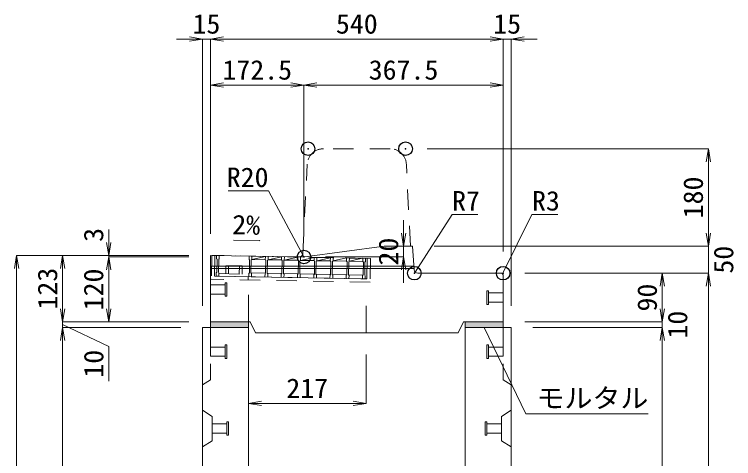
# Model space of a CAD drawing. Units: millimetres at full size. Extents: x -1809 to 57027, y -20349 to 17321.
# Drawn here: x 37936 to 39264, y -12389 to -11568 of the extents above; entities that cross this region are included whole.
import ezdxf
from ezdxf.enums import TextEntityAlignment as Align

# ---------------------------------------------------------------- set-up
doc = ezdxf.new("R2010")
doc.units = ezdxf.units.MM
doc.header["$LTSCALE"] = 50
doc.header["$PDMODE"] = 32
doc.header["$PDSIZE"] = 25
doc.linetypes.add('USER1', pattern=[2, 1, -1])
doc.linetypes.add('USER2', pattern=[1.35, 0.75, -0.6])
for name, color, linetype, lineweight in [('インサート', 3, 'USER2', 9), ('グレーチング', 7, 'USER2', 9), ('モルタル', 7, 'Continuous', 9), ('受枠', 3, 'USER2', 9), ('寸法線', 7, 'Continuous', 13), ('引出線', 4, 'Continuous', 13), ('本体', 2, 'Continuous', 13), ('目地', 132, 'Continuous', 9)]:
    doc.layers.add(name, color=color, linetype=linetype, lineweight=lineweight)
doc.layers.add('作業エリア', color=11, linetype='Continuous')
doc.styles.add('ＭＳ 明朝', font='')
doc.styles.get('ＭＳ 明朝').set_extended_font_data('MS Mincho')

# ---------------------------------------------------------------- blocks, each defined once
blk = doc.blocks.new('open_arrow')
at = {"color": 0, "linetype": 'Continuous', "lineweight": -2}
blk.add_lwpolyline([(7.5, 1.25), (0, 0), (7.5, -1.25)], dxfattribs=at)

msp = doc.modelspace()

# ---------------------------------------------------------------- hatches: boundary and pattern name
at = {"layer": 'モルタル'}
for points in [[(38368.24, -12146.05), (38368.24, -12136.05), (38298.24, -12136.05), (38298.24, -12146.05)], [(38838.24, -12146.05), (38838.24, -12136.05), (38768.24, -12136.05), (38768.24, -12146.05)]]:
    msp.add_hatch(color=256, dxfattribs=at).paths.add_polyline_path(points)

# ---------------------------------------------------------------- linework, layer by layer
at = {"layer": 'インサート'}
for p, q in [((38328.24, -12063.55), (38325.24, -12063.55)), ((38325.24, -12063.55), (38325.24, -12088.55)), ((38328.24, -12088.55), (38328.24, -12063.55)), ((38298.24, -12067.55), (38325.24, -12067.55)), ((38298.24, -12067.55), (38298.24, -12084.55)), ((38808.24, -12078.55), (38811.24, -12078.55)), ((38808.24, -12103.55), (38808.24, -12078.55)), ((38811.24, -12078.55), (38811.24, -12103.55)), ((38298.24, -12084.55), (38325.24, -12084.55)), ((38325.24, -12088.55), (38328.24, -12088.55)), ((38838.24, -12082.55), (38811.24, -12082.55)), ((38838.24, -12082.55), (38838.24, -12099.55)), ((38811.24, -12103.55), (38808.24, -12103.55)), ((38838.24, -12099.55), (38811.24, -12099.55)), ((38298.24, -12182.55), (38325.24, -12182.55)), ((38298.24, -12182.55), (38298.24, -12199.55)), ((38328.24, -12178.55), (38325.24, -12178.55)), ((38325.24, -12178.55), (38325.24, -12203.55)), ((38328.24, -12203.55), (38328.24, -12178.55)), ((38808.24, -12178.55), (38811.24, -12178.55)), ((38808.24, -12203.55), (38808.24, -12178.55)), ((38811.24, -12178.55), (38811.24, -12203.55)), ((38838.24, -12182.55), (38811.24, -12182.55)), ((38838.24, -12182.55), (38838.24, -12199.55)), ((38298.24, -12199.55), (38325.24, -12199.55)), ((38325.24, -12203.55), (38328.24, -12203.55)), ((38811.24, -12203.55), (38808.24, -12203.55)), ((38838.24, -12199.55), (38811.24, -12199.55)), ((38301.44, -12324.55), (38328.44, -12324.55)), ((38301.44, -12324.55), (38301.44, -12341.55)), ((38331.44, -12320.55), (38328.44, -12320.55)), ((38328.44, -12320.55), (38328.44, -12345.55)), ((38331.44, -12345.55), (38331.44, -12320.55)), ((38805.04, -12320.55), (38808.04, -12320.55)), ((38805.04, -12345.55), (38805.04, -12320.55)), ((38808.04, -12320.55), (38808.04, -12345.55)), ((38835.04, -12324.55), (38808.04, -12324.55)), ((38835.04, -12324.55), (38835.04, -12341.55)), ((38301.44, -12341.55), (38328.44, -12341.55)), ((38835.04, -12341.55), (38808.04, -12341.55)), ((38328.44, -12345.55), (38331.44, -12345.55)), ((38808.04, -12345.55), (38805.04, -12345.55))]:
    msp.add_line(p, q, dxfattribs=at)
at = {"layer": 'グレーチング'}
for p, q in [((38309.53, -12013.27), (38309.41, -12019.27)), ((38309.41, -12019.27), (38310.39, -12020.29)), ((38584.48, -12018.59), (38309.53, -12013.27)), ((38310.39, -12020.29), (38309.93, -12044.29)), ((38313.39, -12020.35), (38312.93, -12044.34)), ((38314.41, -12019.37), (38313.39, -12020.35)), ((38314.53, -12013.37), (38314.41, -12019.37)), ((38369.52, -12014.43), (38369.4, -12020.43)), ((38369.4, -12020.43), (38370.38, -12021.45)), ((38370.38, -12021.45), (38369.92, -12045.45)), ((38373.38, -12021.51), (38372.92, -12045.5)), ((38374.4, -12020.53), (38373.38, -12021.51)), ((38374.52, -12014.53), (38374.4, -12020.53)), ((38374.4, -12020.53), (38399.51, -12015.01)), ((38374.4, -12020.53), (38399.4, -12021.01)), ((38399.51, -12015.01), (38399.4, -12021.01)), ((38399.4, -12021.01), (38400.38, -12022.03)), ((38400.38, -12022.03), (38399.91, -12046.03)), ((38403.38, -12022.09), (38402.91, -12046.09)), ((38404.39, -12021.11), (38403.38, -12022.09)), ((38404.51, -12015.11), (38404.39, -12021.11)), ((38404.39, -12021.11), (38429.51, -12015.59)), ((38404.39, -12021.11), (38429.39, -12021.59)), ((38429.51, -12015.59), (38429.39, -12021.59)), ((38429.39, -12021.59), (38430.37, -12022.61)), ((38430.37, -12022.61), (38429.91, -12046.61)), ((38433.37, -12022.67), (38432.91, -12046.67)), ((38434.39, -12021.69), (38433.37, -12022.67)), ((38434.51, -12015.69), (38434.39, -12021.69)), ((38434.39, -12021.69), (38459.5, -12016.17)), ((38434.39, -12021.69), (38459.38, -12022.17)), ((38459.5, -12016.17), (38459.38, -12022.17)), ((38459.38, -12022.17), (38460.36, -12023.19)), ((38460.36, -12023.19), (38459.9, -12047.19)), ((38463.36, -12023.25), (38462.9, -12047.25)), ((38464.38, -12022.27), (38463.36, -12023.25)), ((38464.5, -12016.27), (38464.38, -12022.27)), ((38464.38, -12022.27), (38489.49, -12016.76)), ((38464.38, -12022.27), (38489.38, -12022.75)), ((38489.49, -12016.76), (38489.38, -12022.75)), ((38489.38, -12022.75), (38490.36, -12023.77)), ((38490.36, -12023.77), (38489.89, -12047.77)), ((38493.36, -12023.83), (38492.89, -12047.83)), ((38494.38, -12022.85), (38493.36, -12023.83)), ((38494.49, -12016.85), (38494.38, -12022.85)), ((38494.38, -12022.85), (38519.49, -12017.34)), ((38494.38, -12022.85), (38519.37, -12023.33)), ((38519.49, -12017.34), (38519.37, -12023.33)), ((38519.37, -12023.33), (38520.35, -12024.35)), ((38520.35, -12024.35), (38519.89, -12048.35)), ((38523.35, -12024.41), (38522.89, -12048.41)), ((38524.37, -12023.43), (38523.35, -12024.41)), ((38524.49, -12017.43), (38524.37, -12023.43)), ((38524.37, -12023.43), (38549.48, -12017.92)), ((38524.37, -12023.43), (38549.37, -12023.92)), ((38549.48, -12017.92), (38549.37, -12023.92)), ((38549.37, -12023.92), (38550.35, -12024.93)), ((38550.35, -12024.93), (38549.88, -12048.93)), ((38553.35, -12024.99), (38552.88, -12048.99)), ((38554.37, -12024.01), (38553.35, -12024.99)), ((38554.48, -12018.01), (38554.37, -12024.01)), ((38554.37, -12024.01), (38579.48, -12018.5)), ((38554.37, -12024.01), (38579.36, -12024.5)), ((38579.48, -12018.5), (38579.36, -12024.5)), ((38579.36, -12024.5), (38580.34, -12025.51)), ((38580.34, -12025.51), (38579.88, -12049.51)), ((38583.34, -12025.57), (38582.88, -12049.57)), ((38584.36, -12024.59), (38583.34, -12025.57)), ((38584.48, -12018.59), (38584.36, -12024.59)), ((38326.67, -12032.11), (38326.38, -12047.1)), ((38326.67, -12032.11), (38356.66, -12032.69)), ((38331.67, -12032.2), (38331.38, -12047.2)), ((38351.66, -12032.59), (38351.37, -12047.59)), ((38356.66, -12032.69), (38356.37, -12047.68)), ((38308.79, -12051.26), (38308.91, -12045.27)), ((38583.74, -12056.59), (38308.79, -12051.26)), ((38308.91, -12045.27), (38309.93, -12044.29)), ((38313.91, -12045.36), (38312.93, -12044.34)), ((38313.79, -12051.36), (38313.91, -12045.36)), ((38313.88, -12046.86), (38368.87, -12047.93)), ((38368.78, -12052.43), (38368.9, -12046.43)), ((38368.9, -12046.43), (38369.92, -12045.45)), ((38372.92, -12045.5), (38399.91, -12046.03)), ((38373.9, -12046.52), (38372.92, -12045.5)), ((38373.78, -12052.52), (38373.9, -12046.52)), ((38398.78, -12053.01), (38398.89, -12047.01)), ((38398.89, -12047.01), (38399.91, -12046.03)), ((38403.89, -12047.1), (38402.91, -12046.09)), ((38402.91, -12046.09), (38429.91, -12046.61)), ((38403.78, -12053.1), (38403.89, -12047.1)), ((38428.77, -12053.59), (38428.89, -12047.59)), ((38428.89, -12047.59), (38429.91, -12046.61)), ((38433.89, -12047.68), (38432.91, -12046.67)), ((38432.91, -12046.67), (38459.9, -12047.19)), ((38433.77, -12053.68), (38433.89, -12047.68)), ((38458.76, -12054.17), (38458.88, -12048.17)), ((38458.88, -12048.17), (38459.9, -12047.19)), ((38463.88, -12048.27), (38462.9, -12047.25)), ((38462.9, -12047.25), (38489.89, -12047.77)), ((38463.76, -12054.26), (38463.88, -12048.27)), ((38488.76, -12054.75), (38488.88, -12048.75)), ((38488.88, -12048.75), (38489.89, -12047.77)), ((38493.87, -12048.85), (38492.89, -12047.83)), ((38492.89, -12047.83), (38519.89, -12048.35)), ((38493.76, -12054.84), (38493.87, -12048.85)), ((38518.75, -12055.33), (38518.87, -12049.33)), ((38518.87, -12049.33), (38519.89, -12048.35)), ((38523.87, -12049.43), (38522.89, -12048.41)), ((38522.89, -12048.41), (38549.88, -12048.93)), ((38523.75, -12055.43), (38523.87, -12049.43)), ((38548.75, -12055.91), (38548.86, -12049.91)), ((38548.86, -12049.91), (38549.88, -12048.93)), ((38552.88, -12048.99), (38579.88, -12049.51)), ((38553.86, -12050.01), (38552.88, -12048.99)), ((38553.75, -12056.01), (38553.86, -12050.01)), ((38578.74, -12056.49), (38578.86, -12050.49)), ((38578.86, -12050.49), (38579.88, -12049.51)), ((38583.86, -12050.59), (38582.88, -12049.57)), ((38583.74, -12056.59), (38583.86, -12050.59))]:
    msp.add_line(p, q, dxfattribs=at)
at = {"layer": 'モルタル'}
for points in [[(38298.24, -12136.05), (38368.24, -12136.05), (38368.24, -12146.05), (38298.24, -12146.05)], [(38768.24, -12136.05), (38838.24, -12136.05), (38838.24, -12146.05), (38768.24, -12146.05)]]:
    msp.add_lwpolyline(points, close=True, dxfattribs=at)
at = {"layer": '作業エリア'}
for p in [(38478.24, -11816.05), (38658.24, -11816.05), (38470.74, -12016.05), (38674.49, -12046.05), (38838.24, -12046.05)]:
    msp.add_point(p, dxfattribs=at)
at = {"layer": '受枠'}
for p, q in [((38300.53, -12013.1), (38299.68, -12057.09)), ((38593.48, -12018.77), (38300.53, -12013.1)), ((38306.53, -12013.21), (38305.79, -12051.21)), ((38587.48, -12018.65), (38586.74, -12056.64)), ((38593.48, -12018.77), (38592.62, -12062.76)), ((38305.79, -12051.21), (38586.74, -12056.64)), ((38592.62, -12062.76), (38299.68, -12057.09)), ((38367.78, -12052.41), (38367.67, -12058.41))]:
    msp.add_line(p, q, dxfattribs=at)
at = {"layer": '寸法線'}
for p, q in [((38346.24, -11613.38), (38235.24, -11613.38)), ((38283.24, -12106.03), (38283.24, -11613.38)), ((38298.24, -11613.38), (38838.24, -11613.38)), ((38298.24, -11973.03), (38298.24, -11613.38)), ((38298.24, -11973.03), (38298.24, -11613.38)), ((38790.24, -11613.38), (38901.24, -11613.38)), ((38838.24, -12006.03), (38838.24, -11613.38)), ((38838.24, -12006.03), (38838.24, -11613.38)), ((38853.24, -12106.03), (38853.24, -11613.38)), ((38470.74, -11698.38), (38298.24, -11698.38)), ((38298.24, -11973.03), (38298.24, -11698.38)), ((38470.74, -11976.03), (38470.74, -11698.38)), ((38470.74, -11698.38), (38838.24, -11698.38)), ((38470.74, -11976.03), (38470.74, -11698.38)), ((38838.24, -12006.03), (38838.24, -11698.38)), ((38698.26, -11816.05), (39217.02, -11816.05)), ((39217.02, -11996.05), (39217.02, -11816.05)), ((38654.6, -12064.05), (38654.6, -11948.05)), ((39217.02, -11948.05), (39217.02, -12094.05)), ((38110.3, -11965.05), (38110.3, -12064.05)), ((38654.6, -11996.05), (38658.76, -11996.05)), ((38710.76, -11996.05), (39217.02, -11996.05)), ((38710.76, -11996.05), (39217.02, -11996.05)), ((37940.3, -13296.05), (37940.3, -12013.05)), ((38258.22, -12013.05), (37940.3, -12013.05)), ((38025.3, -12013.05), (38025.3, -12136.05)), ((38258.22, -12013.05), (38025.3, -12013.05)), ((38258.22, -12013.05), (38110.3, -12013.05)), ((38258.22, -12016.05), (38110.3, -12016.05)), ((38110.3, -12016.05), (38110.3, -12136.05)), ((38258.22, -12016.05), (38110.3, -12016.05)), ((38510.76, -12016.05), (38654.6, -12016.05)), ((38878.26, -12046.05), (39132.02, -12046.05)), ((38878.26, -12046.05), (39217.02, -12046.05)), ((38878.26, -12046.05), (39217.02, -12046.05)), ((39132.02, -12046.05), (39132.02, -12136.05)), ((39217.02, -12046.05), (39217.02, -13296.05)), ((38025.3, -12088.05), (38025.3, -12194.05)), ((39132.02, -12088.05), (39132.02, -12194.05)), ((38258.22, -12136.05), (38025.3, -12136.05)), ((38258.22, -12136.05), (38025.3, -12136.05)), ((38025.3, -12141.05), (38110.51, -12181.26)), ((38258.22, -12136.05), (38110.3, -12136.05)), ((38878.26, -12136.05), (39132.02, -12136.05)), ((38878.26, -12136.05), (39132.02, -12136.05)), ((38243.22, -12146.05), (38025.3, -12146.05)), ((38025.3, -12146.05), (38025.3, -12746.05)), ((38243.22, -12146.05), (38025.3, -12146.05)), ((38893.26, -12146.05), (39132.02, -12146.05)), ((38893.26, -12146.05), (39132.02, -12146.05)), ((39132.02, -12146.05), (39132.02, -13296.05)), ((38110.51, -12181.26), (38110.51, -12245.32)), ((38585.24, -12196.07), (38585.24, -12286.56)), ((38368.24, -12286.56), (38585.24, -12286.56))]:
    msp.add_line(p, q, dxfattribs=at)
at = {"layer": '引出線'}
for points in [[(38470.74, -12016.01), (38405.34, -11893.94), (38330.67, -11893.94)], [(38676.22, -12044.19), (38743.97, -11937.41), (38791.9, -11937.41)], [(38837.36, -12046.93), (38891.52, -11937.41), (38939.25, -11937.41)], [(38389.27, -11985.86), (38340.53, -11984.89), (38389.27, -11985.86)], [(38803.24, -12146.05), (38879.95, -12305.82), (39105.87, -12305.82)]]:
    msp.add_lwpolyline(points, dxfattribs=at)
at = {"layer": '本体', "linetype": 'USER2', "lineweight": 9}
for p, q in [((38629.7, -11816.05), (38506.78, -11816.05)), ((38468.57, -12009.4), (38476.82, -11844.56)), ((38667.24, -11996.05), (38659.67, -11844.56)), ((38298.24, -12146.05), (38298.24, -12243.05)), ((38838.24, -12146.05), (38838.24, -12243.05)), ((38298.24, -12243.05), (38283.24, -12252.55)), ((38838.24, -12243.05), (38853.24, -12252.55))]:
    msp.add_line(p, q, dxfattribs=at)
at = {"layer": '本体'}
for p, q in [((38618.74, -11996.05), (38472.07, -12015.87)), ((38670.74, -11996.05), (38618.74, -11996.05)), ((38674.01, -12039.58), (38670.74, -11996.05)), ((38298.24, -12136.05), (38298.24, -12013.05)), ((38453.24, -12016.05), (38298.24, -12013.05)), ((38453.24, -12016.05), (38469.4, -12016.05)), ((38835.24, -12046.05), (38680.99, -12046.05)), ((38838.24, -12136.05), (38838.24, -12049.05)), ((38371.24, -12136.05), (38298.24, -12136.05)), ((38371.24, -12136.05), (38381.24, -12156.05)), ((38765.24, -12136.05), (38755.24, -12156.05)), ((38838.24, -12136.05), (38765.24, -12136.05)), ((38283.24, -12146.05), (38283.24, -13296.05)), ((38368.24, -12146.05), (38283.24, -12146.05)), ((38368.24, -12146.05), (38368.24, -12652.02)), ((38755.24, -12156.05), (38381.24, -12156.05)), ((38768.24, -12652.02), (38768.24, -12146.05)), ((38853.24, -12146.05), (38768.24, -12146.05)), ((38853.24, -13296.05), (38853.24, -12146.05))]:
    msp.add_line(p, q, dxfattribs=at)
at = {"layer": '本体', "linetype": 'USER1'}
for p, q in [((38368.24, -12136.05), (38368.24, -12052.42)), ((38585.24, -12156.05), (38585.24, -12056.62))]:
    msp.add_line(p, q, dxfattribs=at)
at = {"layer": '本体', "lineweight": 9}
for p, q in [((38283.24, -12299.05), (38301.44, -12310.55)), ((38853.24, -12299.05), (38835.04, -12310.55)), ((38301.44, -12310.55), (38301.44, -12355.55)), ((38835.04, -12310.55), (38835.04, -12355.55)), ((38283.24, -12367.05), (38301.44, -12355.55)), ((38853.24, -12367.05), (38835.04, -12355.55))]:
    msp.add_line(p, q, dxfattribs=at)
at = {"layer": '本体', "linetype": 'USER2', "lineweight": 9}
for centre, radius, start, end in [((38506.78, -11846.05), 30, 90, 177.13759), ((38629.7, -11846.05), 30, 2.86241, 90), ((38461.58, -12009.05), 7, 270, 357.13759)]:
    msp.add_arc(centre, radius, start, end, dxfattribs=at)
at = {"layer": '本体'}
for centre, radius, start, end in [((38469.4, -11996.05), 20, 270, 277.69605), ((38680.99, -12039.05), 7, 184.28915, 270), ((38835.24, -12049.05), 3, 0, 90)]:
    msp.add_arc(centre, radius, start, end, dxfattribs=at)
at = {"layer": '目地'}
for p, q in [((38298.24, -12033.05), (38673.52, -12033.05)), ((38298.24, -12037.05), (38673.82, -12037.05))]:
    msp.add_line(p, q, dxfattribs=at)

# ---------------------------------------------------------------- block references
at = {"layer": '寸法線', "xscale": 3.2, "yscale": 3.2}
for p, rotation in [((38283.24, -11613.38), 180), ((38838.24, -11613.38), 180), ((38838.24, -11613.38), 180), ((38470.74, -11698.38), 180), ((38838.24, -11698.38), 180), ((39217.02, -11816.05), 270), ((38654.6, -11996.05), 90), ((39217.02, -11996.05), 90), ((39217.02, -11996.05), 90), ((38110.3, -12013.05), 90), ((37940.3, -12013.05), 270), ((38025.3, -12013.05), 270), ((38110.3, -12016.05), 270), ((38110.3, -12016.05), 270), ((38654.6, -12016.05), 270), ((39132.02, -12046.05), 270), ((39217.02, -12046.05), 270), ((39217.02, -12046.05), 270), ((38025.3, -12136.05), 90), ((38025.3, -12136.05), 90), ((38110.3, -12136.05), 90), ((39132.02, -12136.05), 90), ((39132.02, -12136.05), 90), ((38025.3, -12146.05), 270), ((38025.3, -12146.05), 270), ((39132.02, -12146.05), 270), ((39132.02, -12146.05), 270), ((38585.24, -12286.56), 180)]:
    msp.add_blockref('open_arrow', p, dxfattribs=dict(at, rotation=rotation))
for p in [(38298.24, -11613.38), (38298.24, -11613.38), (38853.24, -11613.38), (38298.24, -11698.38), (38470.74, -11698.38), (38368.24, -12286.56)]:
    msp.add_blockref('open_arrow', p, dxfattribs=at)
at = {"layer": '引出線', "xscale": 0.0533, "yscale": 0.0533}
for p, rotation in [((38389.27, -11985.86), 178.9), ((38470.74, -12016.01), 118.2), ((38676.22, -12044.19), 57.6), ((38837.36, -12046.93), 63.7), ((38803.24, -12146.05), 295.6)]:
    msp.add_blockref('open_arrow', p, dxfattribs=dict(at, rotation=rotation))

# ---------------------------------------------------------------- texts
at = {"layer": '寸法線', "style": 'ＭＳ 明朝', "width": 1.05}
for s, p in [('15', (38290.74, -11585.36)), ('540', (38568.24, -11585.36)), ('15', (38845.74, -11585.36)), ('172.5', (38384.49, -11670.36)), ('367.5', (38654.49, -11670.36)), ('217', (38476.74, -12258.54))]:
    msp.add_text(s, height=36.03, dxfattribs=at).set_placement(p, align=Align.MIDDLE_CENTER)
for s, p in [('180', (39189, -11906.05)), ('3', (38082.3, -11975.23)), ('20', (38626.58, -12006.05)), ('50', (39245.04, -12021.05)), ('123', (37997.28, -12074.55)), ('120', (38082.28, -12076.05)), ('90', (39104, -12091.05)), ('10', (39160.04, -12141.05)), ('10', (38082.49, -12213.29))]:
    msp.add_text(s, height=36.03, rotation=90, dxfattribs=at).set_placement(p, align=Align.MIDDLE_CENTER)
at = {"layer": '引出線', "style": 'ＭＳ 明朝', "width": 1.05}
msp.add_text('R20', height=36.03, dxfattribs=at).set_placement((38405.34, -11850.74), align=Align.TOP_RIGHT)
for s, p in [('R7', (38743.97, -11894.21)), ('R3', (38891.52, -11894.21)), ('モルタル', (38899.95, -12258.72))]:
    msp.add_text(s, height=36.03, dxfattribs=at).set_placement(p, align=Align.TOP_LEFT)
msp.add_text('2%', height=36.03, rotation=358.854, dxfattribs=at).set_placement((38390.21, -11938.97), align=Align.TOP_RIGHT)

doc.saveas('drawing.dxf')
